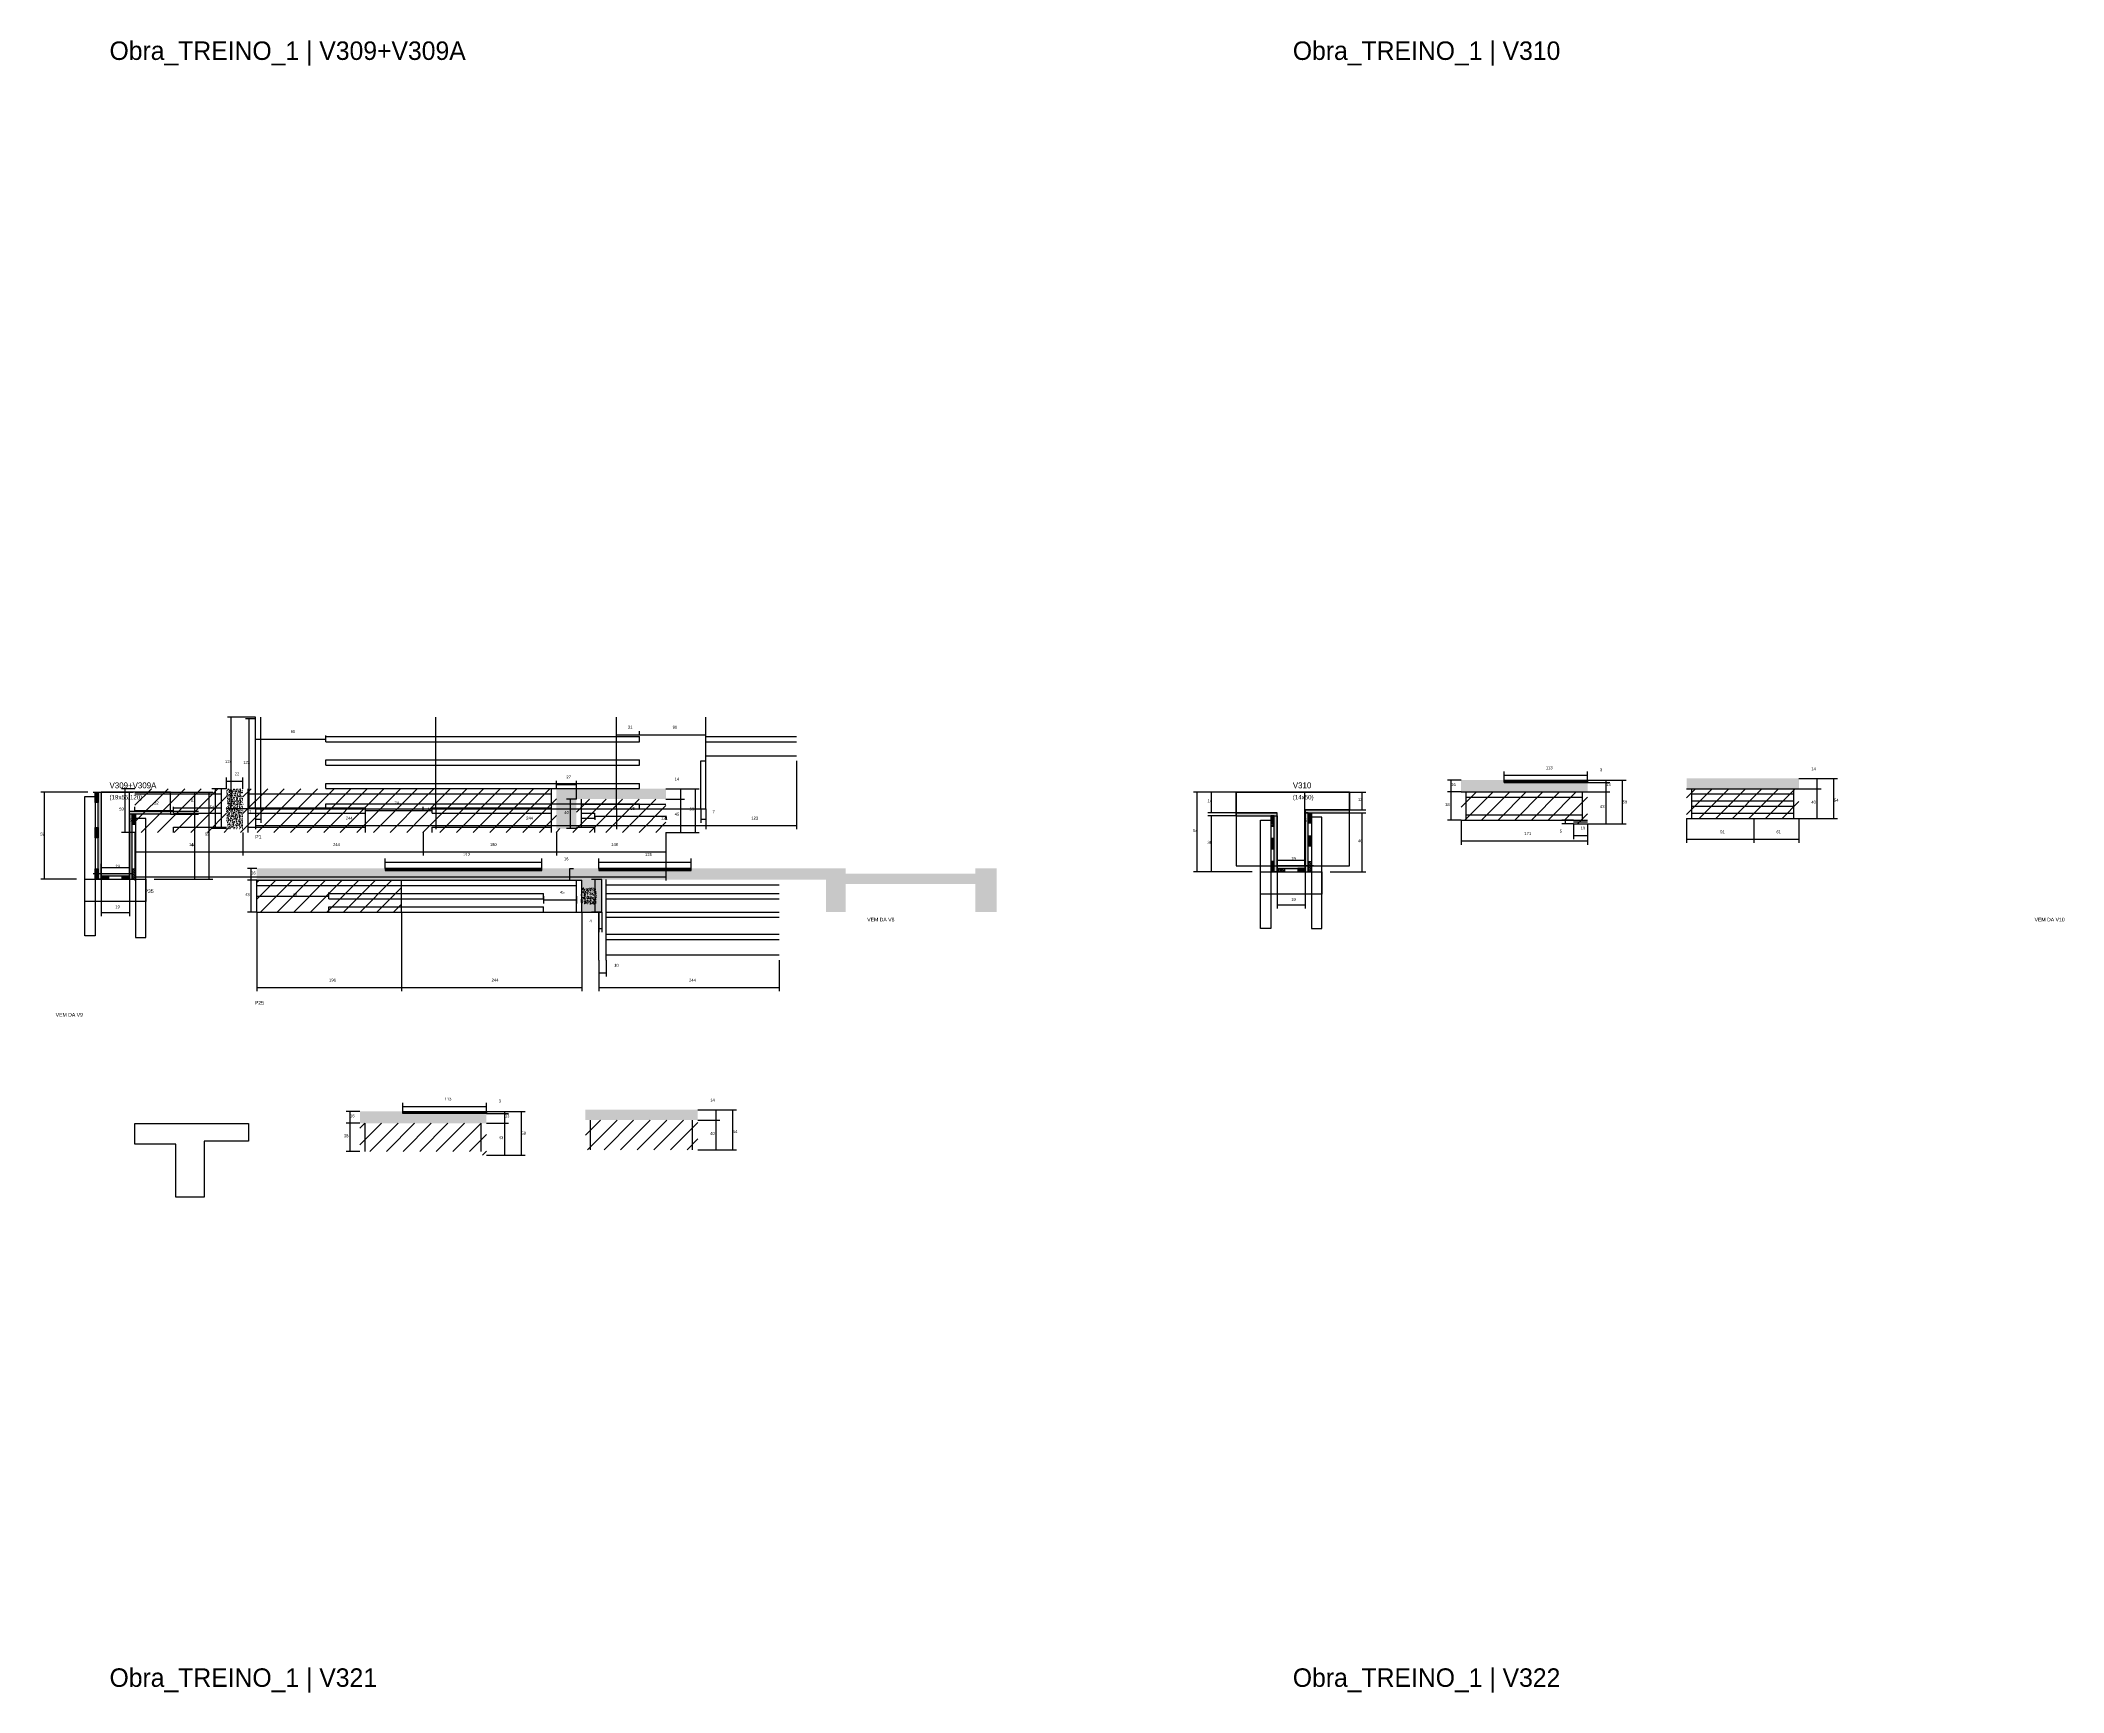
# Model space of a CAD drawing. Header units: metres. Extents: x -65046 to 21926, y -45195 to 1016.
# Drawn here: x 15907 to 18642, y -1218 to 1016 of the extents above; entities that cross this region are included whole.
import ezdxf

# ---------------------------------------------------------------- set-up
doc = ezdxf.new("R2010")
doc.units = ezdxf.units.M
for name, color, linetype in [('CONCRETO', 251, 'Continuous'), ('COTA', 241, 'Continuous'), ('Hachura', 253, 'Continuous'), ('LABEL_ID', 3, 'Continuous'), ('Madeira', 126, 'Continuous'), ('NOMENCLATURA', 7, 'Continuous'), ('Painéis', 200, 'Continuous'), ('REAPROVEITAMENTO', 251, 'Continuous'), ('SARR_2.2x7', 40, 'Continuous'), ('SARR_3.5x7', 81, 'Continuous'), ('SARR_EDITAR', 141, 'Continuous'), ('Texto Seção', 7, 'Continuous')]:
    doc.layers.add(name, color=color, linetype=linetype)

msp = doc.modelspace()

# ---------------------------------------------------------------- hatches: boundary and pattern name
at = {"layer": 'COTA'}
h = msp.add_hatch(dxfattribs=at)
h.set_pattern_fill('AR-CONC', scale=0.03)
h.paths.add_polyline_path([(16180.3, -49.5), (16180.3, 4.5), (16180.3, 4.5), (16158.3, 4.5), (16158.3, 4.5), (16158.3, -49.5), (16158.3, -49.5), (16180.3, -49.5)])
h = msp.add_hatch(dxfattribs=at)
h.set_pattern_fill('AR-CONC', scale=0.03)
h.paths.add_polyline_path([(16631.3, -49.5), (16631.3, -9.5), (16631.3, -9.5), (16752.3, -9.5), (16752.3, -9.5), (16752.3, 4.5), (16752.3, 4.5), (16604.3, 4.5), (16604.3, 4.5), (16604.3, -49.5), (16604.3, -49.5), (16631.3, -49.5)])
h = msp.add_hatch(dxfattribs=at)
h.set_pattern_fill('AR-CONC', scale=0.03)
h.paths.add_polyline_path([(17998.6, 13.1), (17885.6, 13.1), (17885.6, 13.1), (17885.6, 16.1), (17885.6, 16.1), (17827.6, 16.1), (17827.6, 16.1), (17827.6, 0.1), (17827.6, 0.1), (17998.6, 0.1), (17998.6, 0.1), (17998.6, 13.1)])
h = msp.add_hatch(dxfattribs=at)
h.set_pattern_fill('AR-CONC', scale=0.03)
h.paths.add_polyline_path([(18284.4, 18.4), (18132.4, 18.4), (18132.4, 18.4), (18132.4, 4.4), (18132.4, 4.4), (18284.4, 4.4), (18284.4, 4.4), (18284.4, 18.4)])
h = msp.add_hatch(dxfattribs=at)
h.set_pattern_fill('AR-CONC', scale=0.03)
h.paths.add_polyline_path([(17199.6, -103.3), (17170.6, -103.3), (17170.6, -110.3), (16995.6, -110.3), (16995.6, -103.3), (16786.6, -103.3), (16786.6, -106.3), (16661.6, -106.3), (16661.6, -103.3), (16584.6, -103.3), (16584.6, -106.3), (16372.6, -106.3), (16372.6, -103.3), (16199.1, -103.3), (16199.1, -119.3), (16586.6, -119.3), (16638.6, -119.3), (16638.6, -162.3), (16665.6, -162.3), (16665.6, -118.3), (16968.6, -118.3), (16968.6, -162.3), (16995.6, -162.3), (16995.6, -124.3), (17170.6, -124.3), (17170.6, -162.3), (17199.6, -162.3)])
h = msp.add_hatch(dxfattribs=at)
h.set_pattern_fill('AR-CONC', scale=0.03)
h.paths.add_polyline_path([(16658.1, -151.3), (16658.1, -129.4), (16658.1, -129.4), (16637.5, -129.4), (16637.5, -129.4), (16637.5, -151.3), (16637.5, -151.3), (16658.1, -151.3)])
h = msp.add_hatch(dxfattribs=at)
h.set_pattern_fill('AR-CONC', scale=0.03)
h.paths.add_polyline_path([(16509.6, -434.9), (16396.6, -434.9), (16396.6, -434.9), (16396.6, -431.9), (16396.6, -431.9), (16338.6, -431.9), (16338.6, -431.9), (16338.6, -447.9), (16338.6, -447.9), (16509.6, -447.9), (16509.6, -447.9), (16509.6, -434.9)])
h = msp.add_hatch(dxfattribs=at)
h.set_pattern_fill('AR-CONC', scale=0.03)
h.paths.add_polyline_path([(16795.4, -429.6), (16643.4, -429.6), (16643.4, -429.6), (16643.4, -443.6), (16643.4, -443.6), (16795.4, -443.6), (16795.4, -443.6), (16795.4, -429.6)])
at = {"layer": 'Hachura'}
h = msp.add_hatch(dxfattribs=at)
h.set_pattern_fill('ANSI31', scale=0.5)
h.paths.add_polyline_path([(15984.8, -14), (15980.4, -14), (15980.4, -14), (15980.4, 0), (15980.4, 0), (15984.8, 0), (15984.8, 0), (15984.8, -14)])
h = msp.add_hatch(color=8, dxfattribs=at)
h.dxf.hatch_style = 1
h.paths.add_polyline_path([(15984.8, 0), (15988.8, 0), (15988.8, 0), (15988.8, -118), (15988.8, -118), (15984.8, -118), (15984.8, -118), (15984.8, 0)])
h = msp.add_hatch(color=8, dxfattribs=at)
h.dxf.hatch_style = 1
h.paths.add_polyline_path([(16026.8, -30), (16026.8, -26), (16026.8, -26), (16082.4, -26), (16082.4, -26), (16082.4, -30), (16082.4, -30), (16026.8, -30)])
h = msp.add_hatch(color=8, dxfattribs=at)
h.dxf.hatch_style = 1
h.paths.add_polyline_path([(17676.8, -28), (17676.8, -24), (17676.8, -24), (17616.8, -24), (17616.8, -24), (17616.8, -28), (17616.8, -28), (17676.8, -28)])
h = msp.add_hatch(dxfattribs=at)
h.set_pattern_fill('ANSI31', scale=0.5)
h.paths.add_polyline_path([(15984.8, -62), (15980.4, -62), (15980.4, -62), (15980.4, -48), (15980.4, -48), (15984.8, -48), (15984.8, -48), (15984.8, -62)])
h = msp.add_hatch(color=8, dxfattribs=at)
h.dxf.hatch_style = 1
h.paths.add_polyline_path([(16026.8, -30), (16030.8, -30), (16030.8, -30), (16030.8, -118), (16030.8, -118), (16026.8, -118), (16026.8, -118), (16026.8, -30)])
h = msp.add_hatch(dxfattribs=at)
h.set_pattern_fill('ANSI31', scale=0.5)
h.paths.add_polyline_path([(16035.2, -44), (16030.8, -44), (16030.8, -44), (16030.8, -30), (16030.8, -30), (16035.2, -30), (16035.2, -30), (16035.2, -44)])
h = msp.add_hatch(color=8, dxfattribs=at)
h.dxf.hatch_style = 1
h.paths.add_polyline_path([(17578.8, -32), (17578.8, -28), (17578.8, -28), (17523.2, -28), (17523.2, -28), (17523.2, -32), (17523.2, -32), (17578.8, -32)])
h = msp.add_hatch(dxfattribs=at)
h.set_pattern_fill('ANSI31', scale=0.5)
h.paths.add_polyline_path([(17570.4, -46), (17574.8, -46), (17574.8, -46), (17574.8, -32), (17574.8, -32), (17570.4, -32), (17570.4, -32), (17570.4, -46)])
h = msp.add_hatch(color=8, dxfattribs=at)
h.dxf.hatch_style = 1
h.paths.add_polyline_path([(17574.8, -30), (17578.8, -30), (17578.8, -30), (17578.8, -108), (17578.8, -108), (17574.8, -108), (17574.8, -108), (17574.8, -30)])
h = msp.add_hatch(color=8, dxfattribs=at)
h.dxf.hatch_style = 1
h.paths.add_polyline_path([(17620.8, -28), (17616.8, -28), (17616.8, -28), (17616.8, -108), (17616.8, -108), (17620.8, -108), (17620.8, -108), (17620.8, -28)])
h = msp.add_hatch(dxfattribs=at)
h.set_pattern_fill('ANSI31', scale=0.5)
h.paths.add_polyline_path([(17625.2, -42), (17620.8, -42), (17620.8, -42), (17620.8, -28), (17620.8, -28), (17625.2, -28), (17625.2, -28), (17625.2, -42)])
h = msp.add_hatch(dxfattribs=at)
h.set_pattern_fill('ANSI31', scale=0.5)
h.paths.add_polyline_path([(17570.4, -77), (17574.8, -77), (17574.8, -77), (17574.8, -63), (17574.8, -63), (17570.4, -63), (17570.4, -63), (17570.4, -77)])
h = msp.add_hatch(dxfattribs=at)
h.set_pattern_fill('ANSI31', scale=0.5)
h.paths.add_polyline_path([(17625.2, -73), (17620.8, -73), (17620.8, -73), (17620.8, -59), (17620.8, -59), (17625.2, -59), (17625.2, -59), (17625.2, -73)])
h = msp.add_hatch(dxfattribs=at)
h.set_pattern_fill('ANSI31', scale=0.5)
h.paths.add_polyline_path([(15984.8, -118), (15980.4, -118), (15980.4, -118), (15980.4, -104), (15980.4, -104), (15984.8, -104), (15984.8, -104), (15984.8, -118)])
h = msp.add_hatch(dxfattribs=at)
h.set_pattern_fill('ANSI31', scale=0.5)
h.paths.add_polyline_path([(16035.2, -118), (16030.8, -118), (16030.8, -118), (16030.8, -104), (16030.8, -104), (16035.2, -104), (16035.2, -104), (16035.2, -118)])
h = msp.add_hatch(dxfattribs=at)
h.set_pattern_fill('ANSI31', scale=0.5)
h.paths.add_polyline_path([(17570.4, -108), (17574.8, -108), (17574.8, -108), (17574.8, -94), (17574.8, -94), (17570.4, -94), (17570.4, -94), (17570.4, -108)])
h = msp.add_hatch(color=8, dxfattribs=at)
h.dxf.hatch_style = 1
h.paths.add_polyline_path([(17616.8, -103.6), (17616.8, -100), (17616.8, -100), (17578.8, -100), (17578.8, -100), (17578.8, -103.6), (17578.8, -103.6), (17616.8, -103.6)])
h = msp.add_hatch(dxfattribs=at)
h.set_pattern_fill('ANSI31', scale=0.5)
h.paths.add_polyline_path([(17578.8, -108), (17578.8, -103.6), (17578.8, -103.6), (17588.8, -103.6), (17588.8, -103.6), (17588.8, -108), (17588.8, -108), (17578.8, -108)])
h = msp.add_hatch(dxfattribs=at)
h.set_pattern_fill('ANSI31', scale=0.5)
h.paths.add_polyline_path([(17616.8, -108), (17616.8, -103.6), (17616.8, -103.6), (17606.8, -103.6), (17606.8, -103.6), (17606.8, -108), (17606.8, -108), (17616.8, -108)])
h = msp.add_hatch(dxfattribs=at)
h.set_pattern_fill('ANSI31', scale=0.5)
h.paths.add_polyline_path([(17625.2, -108), (17620.8, -108), (17620.8, -108), (17620.8, -94), (17620.8, -94), (17625.2, -94), (17625.2, -94), (17625.2, -108)])
h = msp.add_hatch(color=8, dxfattribs=at)
h.dxf.hatch_style = 1
h.paths.add_polyline_path([(15988.8, -113.6), (15988.8, -110), (15988.8, -110), (16026.8, -110), (16026.8, -110), (16026.8, -113.6), (16026.8, -113.6), (15988.8, -113.6)])
h = msp.add_hatch(dxfattribs=at)
h.set_pattern_fill('ANSI31', scale=0.5)
h.paths.add_polyline_path([(15988.8, -118), (15988.8, -113.6), (15988.8, -113.6), (15998.8, -113.6), (15998.8, -113.6), (15998.8, -118), (15998.8, -118), (15988.8, -118)])
h = msp.add_hatch(dxfattribs=at)
h.set_pattern_fill('ANSI31', scale=0.5)
h.paths.add_polyline_path([(16026.8, -118), (16026.8, -113.6), (16026.8, -113.6), (16016.8, -113.6), (16016.8, -113.6), (16016.8, -118), (16016.8, -118), (16026.8, -118)])
at = {"layer": 'REAPROVEITAMENTO'}
h = msp.add_hatch(dxfattribs=at)
h.set_pattern_fill('ANSI31', scale=5)
h.paths.add_polyline_path([(16158.3, -49.5), (16158.3, 4.5), (16158.3, 4.5), (16034.3, 4.5), (16034.3, 4.5), (16034.3, -54.5), (16034.3, -54.5), (16180.3, -54.5), (16180.3, -54.5), (16180.3, -49.5), (16180.3, -49.5), (16158.3, -49.5)])
h = msp.add_hatch(dxfattribs=at)
h.set_pattern_fill('ANSI31', scale=5)
h.paths.add_polyline_path([(16424.3, -54.5), (16424.3, 4.5), (16424.3, 4.5), (16180.3, 4.5), (16180.3, 4.5), (16180.3, -54.5), (16180.3, -54.5), (16424.3, -54.5)])
h = msp.add_hatch(dxfattribs=at)
h.set_pattern_fill('ANSI31', scale=5)
h.paths.add_polyline_path([(16604.3, -54.5), (16604.3, 4.5), (16604.3, 4.5), (16424.3, 4.5), (16424.3, 4.5), (16424.3, -54.5), (16424.3, -54.5), (16604.3, -54.5)])
h = msp.add_hatch(dxfattribs=at)
h.set_pattern_fill('ANSI31', scale=5)
h.paths.add_polyline_path([(17827.6, -37.9), (17979.6, -37.9), (17979.6, -37.9), (17979.6, -42.9), (17979.6, -42.9), (17998.6, -42.9), (17998.6, -42.9), (17998.6, 0.1), (17998.6, 0.1), (17827.6, 0.1), (17827.6, 0.1), (17827.6, -37.9)])
h = msp.add_hatch(dxfattribs=at)
h.set_pattern_fill('ANSI31', scale=5)
h.paths.add_polyline_path([(18284.4, -35.6), (18284.4, 4.4), (18284.4, 4.4), (18132.4, 4.4), (18132.4, 4.4), (18132.4, -35.6), (18132.4, -35.6), (18284.4, -35.6)])
h = msp.add_hatch(dxfattribs=at)
h.set_pattern_fill('ANSI31', scale=5)
h.paths.add_polyline_path([(16752.3, -54.5), (16752.3, -9.5), (16752.3, -9.5), (16631.3, -9.5), (16631.3, -9.5), (16631.3, -49.5), (16631.3, -49.5), (16604.3, -49.5), (16604.3, -49.5), (16604.3, -54.5), (16604.3, -54.5), (16752.3, -54.5)])
h = msp.add_hatch(dxfattribs=at)
h.set_pattern_fill('ANSI31', scale=5)
h.paths.add_polyline_path([(16394.6, -162.3), (16394.6, -119.3), (16394.6, -119.3), (16199.1, -119.3), (16199.1, -119.3), (16199.1, -162.3), (16199.1, -162.3), (16394.6, -162.3)])
h = msp.add_hatch(dxfattribs=at)
h.set_pattern_fill('ANSI31', scale=5)
h.paths.add_polyline_path([(16338.6, -485.9), (16490.6, -485.9), (16490.6, -485.9), (16490.6, -490.9), (16490.6, -490.9), (16509.6, -490.9), (16509.6, -490.9), (16509.6, -447.9), (16509.6, -447.9), (16338.6, -447.9), (16338.6, -447.9), (16338.6, -485.9)])
h = msp.add_hatch(dxfattribs=at)
h.set_pattern_fill('ANSI31', scale=5)
h.paths.add_polyline_path([(16795.4, -483.6), (16795.4, -443.6), (16795.4, -443.6), (16643.4, -443.6), (16643.4, -443.6), (16643.4, -483.6), (16643.4, -483.6), (16795.4, -483.6)])

# ---------------------------------------------------------------- linework, layer by layer
at = {"layer": 'CONCRETO'}
for points in [[(16082.4, -26), (16082.4, 0), (16026.8, 0), (16026.8, 0), (15988.8, 0), (15988.8, -110), (16026.8, -110), (16026.8, -26)], [(17523.2, -28), (17523.2, 0), (17676.8, 0), (17676.8, -24), (17616.8, -24), (17616.8, -100), (17578.8, -100), (17578.8, -28)], [(17523.2, -100), (17676.8, -100), (17676.8, 0), (17523.2, 0)], [(16034.2, -476), (16034.2, -448), (16187.8, -448), (16187.8, -472), (16127.8, -472), (16127.8, -548), (16089.8, -548), (16089.8, -476)]]:
    msp.add_lwpolyline(points, close=True, dxfattribs=at)
at = {"layer": 'COTA'}
for p, q in [((16197.4, 99.1), (16183.9, 99.1)), ((16188.9, -22.9), (16188.9, 99.1)), ((16685.4, 77.4), (16685.4, 82.4)), ((16716.4, 77.4), (16716.4, 82.4)), ((16716.4, 77.4), (16716.4, 82.4)), ((16806.4, 77.4), (16806.4, 82.4)), ((16197.4, 71.6), (16197.4, 76.6)), ((16197.4, 71.6), (16292.4, 71.6)), ((16292.4, 71.6), (16292.4, 76.6)), ((16685.4, 77.4), (16716.4, 77.4)), ((16716.4, 77.4), (16806.4, 77.4)), ((16929.1, 42.1), (16929.1, -50.4)), ((17885.6, 16.1), (17885.6, 27.7)), ((17998.6, 16.1), (17998.6, 27.7)), ((15970.8, 0), (15906.9, 0)), ((15911.9, -118), (15911.9, 0)), ((15977.8, 0), (16031.8, 0)), ((16034.3, 4.5), (16016.3, 4.5)), ((16021.3, -54.5), (16021.3, 4.5)), ((16026.8, -110), (16026.8, 0)), ((16034.8, 0), (16139.7, 0)), ((16082.4, 0), (16120.4, 0)), ((16115.4, -26), (16115.4, 0)), ((16134.7, -118), (16134.7, 0)), ((16158.3, 4.5), (16138.5, 4.5)), ((16143.5, -49.5), (16143.5, 4.5)), ((16158.3, 4.5), (16158.3, 19.6)), ((16158.3, 14.6), (16180.3, 14.6)), ((16180.3, 4.5), (16180.3, 19.6)), ((16604.3, 4.5), (16604.3, 15.3)), ((16604.3, 10.3), (16631.3, 10.3)), ((16631.3, -9.5), (16631.3, 15.3)), ((16752.3, 4.5), (16777.3, 4.5)), ((16752.3, 4.5), (16797.4, 4.5)), ((16772.3, -9.5), (16772.3, 4.5)), ((16792.4, -54.5), (16792.4, 4.5)), ((17523.2, 0), (17465.8, 0)), ((17470.8, -108), (17470.8, 0)), ((17523.2, 0), (17485.1, 0)), ((17490.1, -28), (17490.1, 0)), ((17627.8, 0), (17611.3, 0)), ((17616.3, -100), (17616.3, 0)), ((17676.8, 0), (17698.6, 0)), ((17693.6, -24), (17693.6, 0)), ((17827.6, 16.1), (17809.2, 16.1)), ((17827.6, 0.1), (17809.2, 0.1)), ((17827.6, 0.1), (17809.2, 0.1)), ((17814.2, 0.1), (17814.2, 16.1)), ((17814.2, -37.9), (17814.2, 0.1)), ((17885.6, 22.7), (17998.6, 22.7)), ((17998.6, 16.1), (18050.9, 16.1)), ((17998.6, 16.1), (18028.5, 16.1)), ((17998.6, 13.1), (18028.5, 13.1)), ((17998.6, 13.1), (18028.5, 13.1)), ((17998.6, 0.1), (18028.5, 0.1)), ((17998.6, 0.1), (18028.5, 0.1)), ((18023.5, 13.1), (18023.5, 16.1)), ((18023.5, 0.1), (18023.5, 13.1)), ((18023.5, -42.9), (18023.5, 0.1)), ((18045.9, -42.9), (18045.9, 16.1)), ((18284.4, 18.4), (18336.7, 18.4)), ((18284.4, 18.4), (18314.2, 18.4)), ((18284.4, 4.4), (18314.2, 4.4)), ((18284.4, 4.4), (18314.2, 4.4)), ((18309.2, 4.4), (18309.2, 18.4)), ((18309.2, -35.6), (18309.2, 4.4)), ((18331.7, -35.6), (18331.7, 18.4)), ((16034.3, -25), (16034.3, -20)), ((16034.3, -25), (16086.3, -25)), ((16082.4, -26), (16120.4, -26)), ((16086.3, -25), (16086.3, -20)), ((16197.4, -22.9), (16183.9, -22.9)), ((16197.4, -22.9), (16197.4, -50.4)), ((16197.4, -22.9), (16197.4, -41.8)), ((16204.4, -22.9), (16204.4, -41.8)), ((16346.3, -25), (16346.3, -20)), ((16346.3, -25), (16424.3, -25)), ((16424.3, -25), (16424.3, -20)), ((16424.3, -25), (16424.3, -20)), ((16424.3, -25), (16436.3, -25)), ((16436.3, -25), (16436.3, -20)), ((16441.4, -22.9), (16441.4, -50.4)), ((16441.4, -22.9), (16441.4, -50.4)), ((16631.3, -9.5), (16618.1, -9.5)), ((16623.1, -49.5), (16623.1, -9.5)), ((16685.4, -22.9), (16685.4, -50.4)), ((16752.3, -9.5), (16777.3, -9.5)), ((16752.3, -9.5), (16777.3, -9.5)), ((16772.3, -54.5), (16772.3, -9.5)), ((16799.4, -22.9), (16799.4, -41.8)), ((16806.4, -22.9), (16806.4, -50.4)), ((16806.4, -22.9), (16806.4, -41.8)), ((17676.8, -24), (17698.6, -24)), ((16034.3, -54.5), (16016.3, -54.5)), ((16034.3, -54.5), (16034.3, -86)), ((16034.3, -54.5), (16034.3, -119.6)), ((16082.4, -30), (16120.4, -30)), ((16115.4, -118), (16115.4, -30)), ((16158.3, -49.5), (16138.5, -49.5)), ((16180.3, -54.5), (16180.3, -86)), ((16180.3, -54.5), (16180.3, -86)), ((16197.4, -36.8), (16204.4, -36.8)), ((16197.4, -45.4), (16441.4, -45.4)), ((16424.3, -54.5), (16424.3, -86)), ((16424.3, -54.5), (16424.3, -86)), ((16441.4, -45.4), (16685.4, -45.4)), ((16604.3, -54.5), (16604.3, -86)), ((16604.3, -54.5), (16604.3, -86)), ((16631.3, -49.5), (16618.1, -49.5)), ((16752.3, -54.5), (16752.3, -86)), ((16752.3, -54.5), (16777.3, -54.5)), ((16752.3, -54.5), (16797.4, -54.5)), ((16752.3, -54.5), (16752.3, -119.6)), ((16799.4, -36.8), (16806.4, -36.8)), ((16806.4, -45.4), (16929.1, -45.4)), ((17523.2, -28), (17485.1, -28)), ((17523.2, -32), (17485.1, -32)), ((17490.1, -108), (17490.1, -32)), ((17676.8, -28), (17698.6, -28)), ((17693.6, -108), (17693.6, -28)), ((17827.6, -37.9), (17809.2, -37.9)), ((17827.6, -37.9), (17827.6, -71.2)), ((17979.6, -37.9), (17963.9, -37.9)), ((17979.6, -42.9), (17963.9, -42.9)), ((17968.9, -42.9), (17968.9, -37.9)), ((17979.6, -42.9), (17979.6, -63.7)), ((17998.6, -42.9), (17998.6, -71.2)), ((17998.6, -42.9), (18028.5, -42.9)), ((17998.6, -42.9), (18050.9, -42.9)), ((17998.6, -42.9), (17998.6, -63.7)), ((18132.4, -35.6), (18132.4, -68.9)), ((18223.4, -35.6), (18223.4, -68.9)), ((18284.4, -35.6), (18314.2, -35.6)), ((18284.4, -35.6), (18336.7, -35.6)), ((16034.3, -81), (16180.3, -81)), ((16180.3, -81), (16424.3, -81)), ((16424.3, -81), (16604.3, -81)), ((16604.3, -81), (16752.3, -81)), ((17827.6, -66.2), (17998.6, -66.2)), ((17979.6, -58.7), (17998.6, -58.7)), ((18132.4, -63.9), (18223.4, -63.9)), ((15988.8, -118), (15988.8, -97)), ((15988.8, -102), (16026.8, -102)), ((16026.8, -118), (16026.8, -97)), ((16199.1, -103.3), (16186.5, -103.3)), ((16191.5, -119.3), (16191.5, -103.3)), ((16372.6, -103.3), (16372.6, -89.8)), ((16372.6, -94.8), (16584.6, -94.8)), ((16584.6, -103.3), (16584.6, -89.8)), ((16661.6, -103.3), (16661.6, -89.8)), ((16661.6, -94.8), (16786.6, -94.8)), ((16786.6, -103.3), (16786.6, -89.8)), ((17545.2, -108), (17465.8, -108)), ((17545.2, -108), (17485.1, -108)), ((17578.8, -108), (17578.8, -87)), ((17578.8, -92), (17616.8, -92)), ((17578.8, -108), (17578.8, -157.7)), ((17627.8, -100), (17611.3, -100)), ((17616.8, -108), (17616.8, -87)), ((17616.8, -108), (17616.8, -157.7)), ((17650.4, -108), (17698.6, -108)), ((15955.2, -118), (15906.9, -118)), ((15977.8, -110), (16031.8, -110)), ((15988.8, -118), (15988.8, -167.7)), ((16026.8, -118), (16026.8, -167.7)), ((16034.3, -114.6), (16752.3, -114.6)), ((16060.4, -118), (16139.7, -118)), ((16060.4, -118), (16120.4, -118)), ((16199.1, -119.3), (16186.5, -119.3)), ((16199.1, -119.3), (16186.5, -119.3)), ((16191.5, -162.3), (16191.5, -119.3)), ((16199.1, -141.9), (16199.1, -135.8)), ((16296.6, -141.9), (16296.6, -135.8)), ((15988.8, -162.7), (16026.8, -162.7)), ((16199.1, -162.3), (16186.5, -162.3)), ((16199.1, -140.8), (16296.6, -140.8)), ((16199.1, -162.3), (16199.1, -269.4)), ((16394.6, -162.3), (16394.6, -269.4)), ((16586.6, -140.8), (16586.6, -150.7)), ((16586.6, -145.7), (16631.6, -145.7)), ((16631.6, -140.8), (16631.6, -150.7)), ((16661.6, -162.3), (16661.6, -189.4)), ((16665.6, -162.3), (16665.6, -189.4)), ((17578.8, -152.7), (17616.8, -152.7)), ((16661.6, -184.4), (16665.6, -184.4)), ((16661.6, -227.3), (16661.6, -249.4)), ((16661.6, -244.4), (16671.6, -244.4)), ((16671.6, -227.3), (16671.6, -249.4)), ((16199.1, -264.4), (16394.6, -264.4)), ((16338.6, -431.9), (16320.2, -431.9)), ((16325.2, -447.9), (16325.2, -431.9)), ((16396.6, -431.9), (16396.6, -420.3)), ((16396.6, -425.3), (16509.6, -425.3)), ((16509.6, -431.9), (16509.6, -420.3)), ((16509.6, -431.9), (16561.9, -431.9)), ((16509.6, -431.9), (16539.5, -431.9)), ((16509.6, -434.9), (16539.5, -434.9)), ((16509.6, -434.9), (16539.5, -434.9)), ((16534.5, -434.9), (16534.5, -431.9)), ((16534.5, -447.9), (16534.5, -434.9)), ((16556.9, -490.9), (16556.9, -431.9)), ((16795.4, -429.6), (16847.7, -429.6)), ((16795.4, -429.6), (16825.2, -429.6)), ((16820.2, -443.6), (16820.2, -429.6)), ((16842.7, -483.6), (16842.7, -429.6)), ((16338.6, -447.9), (16320.2, -447.9)), ((16338.6, -447.9), (16320.2, -447.9)), ((16325.2, -485.9), (16325.2, -447.9)), ((16509.6, -447.9), (16539.5, -447.9)), ((16509.6, -447.9), (16539.5, -447.9)), ((16534.5, -490.9), (16534.5, -447.9)), ((16795.4, -443.6), (16825.2, -443.6)), ((16795.4, -443.6), (16825.2, -443.6)), ((16820.2, -483.6), (16820.2, -443.6)), ((16338.6, -485.9), (16320.2, -485.9)), ((16509.6, -490.9), (16539.5, -490.9)), ((16509.6, -490.9), (16561.9, -490.9)), ((16795.4, -483.6), (16825.2, -483.6)), ((16795.4, -483.6), (16847.7, -483.6))]:
    msp.add_line(p, q, dxfattribs=at)
at = {"layer": 'Madeira'}
for points in [[(15984.8, -14), (15980.4, -14), (15980.4, 0), (15984.8, 0)], [(15984.8, -62), (15980.4, -62), (15980.4, -48), (15984.8, -48)], [(16035.2, -44), (16030.8, -44), (16030.8, -30), (16035.2, -30)], [(17570.4, -46), (17574.8, -46), (17574.8, -32), (17570.4, -32)], [(17625.2, -42), (17620.8, -42), (17620.8, -28), (17625.2, -28)], [(17570.4, -77), (17574.8, -77), (17574.8, -63), (17570.4, -63)], [(17625.2, -73), (17620.8, -73), (17620.8, -59), (17625.2, -59)], [(15984.8, -118), (15980.4, -118), (15980.4, -104), (15984.8, -104)], [(16035.2, -118), (16030.8, -118), (16030.8, -104), (16035.2, -104)], [(17570.4, -108), (17574.8, -108), (17574.8, -94), (17570.4, -94)], [(17578.8, -108), (17578.8, -103.6), (17588.8, -103.6), (17588.8, -108)], [(17616.8, -108), (17616.8, -103.6), (17606.8, -103.6), (17606.8, -108)], [(17625.2, -108), (17620.8, -108), (17620.8, -94), (17625.2, -94)], [(15988.8, -118), (15988.8, -113.6), (15998.8, -113.6), (15998.8, -118)], [(16026.8, -118), (16026.8, -113.6), (16016.8, -113.6), (16016.8, -118)]]:
    msp.add_lwpolyline(points, close=True, dxfattribs=at)
at = {"layer": 'Painéis'}
for p, q in [((16197.4, 101.1), (16159.3, 101.1)), ((16164.3, -22.9), (16164.3, 101.1)), ((16197.4, -22.9), (16197.4, 101.1)), ((16441.4, -22.9), (16441.4, 101.1)), ((16685.4, -22.9), (16685.4, 101.1)), ((16806.4, -22.9), (16806.4, 101.1)), ((17827.6, 0.1), (17998.6, 0.1)), ((17885.6, 16.1), (17998.6, 16.1)), ((17885.6, 13.1), (17998.6, 13.1)), ((18132.4, 4.4), (18284.4, 4.4)), ((16026.8, -26), (16082.4, -26)), ((16197.4, -22.9), (16159.3, -22.9)), ((16197.4, -22.9), (16806.4, -22.9)), ((16685.4, -22.9), (16685.4, -50.4)), ((16806.4, -22.9), (16806.4, -50.4)), ((17616.8, -24), (17676.8, -24)), ((17616.8, -28), (17616.8, -24)), ((17676.8, -28), (17676.8, -24)), ((16656.3, -32), (16656.3, -37.4)), ((16656.3, -32.4), (16752.3, -32.4)), ((16685.4, -45.4), (16806.4, -45.4)), ((16752.3, -32), (16752.3, -37.4)), ((17523.2, -28), (17578.8, -28)), ((17523.2, -32), (17523.2, -28)), ((17578.8, -32), (17578.8, -28)), ((17578.8, -108), (17578.8, -32)), ((17616.8, -108), (17616.8, -28)), ((17827.6, -37.9), (17979.6, -37.9)), ((17979.6, -42.9), (17998.6, -42.9)), ((18132.4, -35.6), (18284.4, -35.6)), ((18223.4, -35.6), (18223.4, -68.9)), ((18284.4, -35.6), (18284.4, -68.9)), ((18223.4, -63.9), (18284.4, -63.9)), ((16372.6, -103.3), (16584.6, -103.3)), ((16372.6, -106.3), (16584.6, -106.3)), ((16622.5, -119.3), (16622.5, -103.3)), ((16622.5, -103.3), (16627.5, -103.3)), ((16661.6, -103.3), (16786.6, -103.3)), ((16661.6, -106.3), (16786.6, -106.3)), ((15988.8, -110), (16026.8, -110)), ((16199.1, -119.3), (16586.6, -119.3)), ((16199.1, -162.3), (16199.1, -119.3)), ((16394.6, -162.3), (16394.6, -119.3)), ((16586.6, -119.3), (16638.6, -119.3)), ((16622.5, -119.3), (16627.5, -119.3)), ((16638.6, -162.3), (16638.6, -119.3)), ((16665.6, -118.3), (16651.6, -118.3)), ((16656.6, -162.3), (16656.6, -118.3)), ((16665.6, -162.3), (16665.6, -118.3)), ((16199.1, -162.3), (16638.6, -162.3)), ((16638.6, -162.3), (16665.6, -162.3)), ((16638.6, -162.3), (16638.6, -269.4)), ((16665.6, -162.3), (16651.6, -162.3)), ((16661.6, -227.3), (16661.6, -162.3)), ((16394.6, -227.3), (16394.6, -269.4)), ((16661.6, -227.3), (16661.6, -269.4)), ((16905.6, -227.3), (16905.6, -269.4)), ((16394.6, -264.4), (16638.6, -264.4)), ((16661.6, -264.4), (16905.6, -264.4))]:
    msp.add_line(p, q, dxfattribs=at)
for points in [[(15984.8, 0), (15988.8, 0), (15988.8, -118), (15984.8, -118)], [(17885.6, 16.1), (17998.6, 16.1), (17998.6, 13.1), (17885.6, 13.1)], [(16026.8, -30), (16026.8, -26), (16082.4, -26), (16082.4, -30)], [(17676.8, -28), (17676.8, -24), (17616.8, -24), (17616.8, -28)], [(16030.8, -30), (16026.8, -30), (16026.8, -118), (16030.8, -118)], [(17578.8, -32), (17578.8, -28), (17523.2, -28), (17523.2, -32)], [(17574.8, -32), (17578.8, -32), (17578.8, -108), (17574.8, -108)], [(17620.8, -28), (17616.8, -28), (17616.8, -108), (17620.8, -108)], [(16584.6, -103.3), (16372.6, -103.3), (16372.6, -106.3), (16584.6, -106.3)], [(16786.6, -103.3), (16661.6, -103.3), (16661.6, -106.3), (16786.6, -106.3)], [(17616.8, -103.6), (17616.8, -100), (17578.8, -100), (17578.8, -103.6)], [(15988.8, -113.6), (15988.8, -110), (16026.8, -110), (16026.8, -113.6)], [(16396.6, -431.9), (16509.6, -431.9), (16509.6, -434.9), (16396.6, -434.9)]]:
    msp.add_lwpolyline(points, close=True, dxfattribs=at)
at = {"layer": 'SARR_2.2x7'}
for p, q in [((16204.4, -22.9), (16204.4, 101.1)), ((16292.4, 75.1), (16441.4, 75.1)), ((16292.4, 68.1), (16292.4, 75.1)), ((16292.4, 68.1), (16441.4, 68.1)), ((16441.4, 75.1), (16685.4, 75.1)), ((16441.4, 68.1), (16685.4, 68.1)), ((16685.4, 75.1), (16716.4, 75.1)), ((16685.4, 68.1), (16716.4, 68.1)), ((16716.4, 68.1), (16716.4, 75.1)), ((16806.4, 75.1), (16929.1, 75.1)), ((16806.4, 68.1), (16806.4, 75.1)), ((16806.4, 68.1), (16929.1, 68.1)), ((16292.4, 43.5), (16441.4, 43.5)), ((16292.4, 36.5), (16292.4, 43.5)), ((16292.4, 36.5), (16441.4, 36.5)), ((16441.4, 43.5), (16685.4, 43.5)), ((16441.4, 36.5), (16685.4, 36.5)), ((16685.4, 43.5), (16716.4, 43.5)), ((16685.4, 36.5), (16716.4, 36.5)), ((16716.4, 36.5), (16716.4, 43.5)), ((16799.4, -22.9), (16799.4, 42.1)), ((16799.4, 42.1), (16806.4, 42.1)), ((16806.4, 49.1), (16929.1, 49.1)), ((16806.4, 42.1), (16806.4, 49.1)), ((16151.4, -47.5), (16151.4, 4.5)), ((16187.3, -54.5), (16187.3, 4.5)), ((16292.4, 11.7), (16441.4, 11.7)), ((16292.4, 4.7), (16292.4, 11.7)), ((16292.4, 4.7), (16441.4, 4.7)), ((16441.4, 11.7), (16685.4, 11.7)), ((16441.4, 4.7), (16685.4, 4.7)), ((16597.4, -54.5), (16597.4, 4.5)), ((16685.4, 11.7), (16716.4, 11.7)), ((16685.4, 4.7), (16716.4, 4.7)), ((16716.4, 4.7), (16716.4, 11.7)), ((17834.6, -37.9), (17834.6, 0.1)), ((17991.6, -37.9), (17991.6, 0.1)), ((18139.4, -35.6), (18139.4, 4.4)), ((18277.4, -35.6), (18277.4, 4.4)), ((16034.3, -2.5), (16151.4, -2.5)), ((16086.3, -28.5), (16086.3, -21.5)), ((16086.3, -21.5), (16151.4, -21.5)), ((16187.3, -2.5), (16424.3, -2.5)), ((16187.3, -21.5), (16346.3, -21.5)), ((16292.4, -15.9), (16441.4, -15.9)), ((16292.4, -22.9), (16292.4, -15.9)), ((16346.3, -54.5), (16346.3, -21.5)), ((16424.3, -2.5), (16597.4, -2.5)), ((16436.3, -21.5), (16597.4, -21.5)), ((16436.3, -28.5), (16436.3, -21.5)), ((16441.4, -15.9), (16685.4, -15.9)), ((16638.3, -47.5), (16638.3, -9.5)), ((16638.3, -16.5), (16752.3, -16.5)), ((16685.4, -15.9), (16716.4, -15.9)), ((16716.4, -22.9), (16716.4, -15.9)), ((17834.6, -6.9), (17991.6, -6.9)), ((18139.4, -2.6), (18277.4, -2.6)), ((18139.4, -12.1), (18277.4, -12.1)), ((18139.4, -19.1), (18277.4, -19.1)), ((16086.3, -28.5), (16151.4, -28.5)), ((16086.3, -54.5), (16086.3, -47.5)), ((16086.3, -47.5), (16158.3, -47.5)), ((16187.3, -28.5), (16346.3, -28.5)), ((16187.3, -47.5), (16346.3, -47.5)), ((16436.3, -28.5), (16597.4, -28.5)), ((16436.3, -47.5), (16597.4, -47.5)), ((16436.3, -54.5), (16436.3, -47.5)), ((16631.3, -47.5), (16656.3, -47.5)), ((16638.3, -28.5), (16656.3, -28.5)), ((16638.3, -35.5), (16656.3, -35.5)), ((16656.3, -35.5), (16656.3, -28.5)), ((16656.3, -54.5), (16656.3, -47.5)), ((17834.6, -30.9), (17991.6, -30.9)), ((17834.6, -37.9), (17991.6, -37.9)), ((17991.6, -37.9), (17998.6, -37.9)), ((18139.4, -28.6), (18277.4, -28.6)), ((16199.1, -126.3), (16394.6, -126.3)), ((16394.6, -126.3), (16586.6, -126.3)), ((16586.6, -126.3), (16631.6, -126.3)), ((16631.6, -162.3), (16631.6, -119.3)), ((16671.6, -227.3), (16671.6, -118.3)), ((16671.6, -125.3), (16905.6, -125.3)), ((16296.6, -144.3), (16296.6, -137.3)), ((16296.6, -137.3), (16394.6, -137.3)), ((16296.6, -144.3), (16394.6, -144.3)), ((16296.6, -162.3), (16296.6, -155.3)), ((16296.6, -155.3), (16394.6, -155.3)), ((16394.6, -137.3), (16586.6, -137.3)), ((16394.6, -144.3), (16586.6, -144.3)), ((16394.6, -155.3), (16586.6, -155.3)), ((16586.6, -144.3), (16586.6, -137.3)), ((16586.6, -162.3), (16586.6, -155.3)), ((16661.6, -227.3), (16661.6, -162.3)), ((16671.6, -137.3), (16905.6, -137.3)), ((16671.6, -144.3), (16905.6, -144.3)), ((16671.6, -162.3), (16905.6, -162.3)), ((16671.6, -169.3), (16905.6, -169.3)), ((16671.6, -192.2), (16905.6, -192.2)), ((16671.6, -199.2), (16905.6, -199.2)), ((16671.6, -220.3), (16905.6, -220.3)), ((16345.6, -485.9), (16345.6, -447.9)), ((16502.6, -485.9), (16502.6, -447.9)), ((16650.4, -483.6), (16650.4, -443.6)), ((16788.4, -483.6), (16788.4, -443.6))]:
    msp.add_line(p, q, dxfattribs=at)
at = {"layer": 'SARR_3.5x7'}
for points in [[(15966.4, -6), (15980.4, -6), (15980.4, -194.5), (15966.4, -194.5)], [(16049.2, -36), (16035.2, -36), (16035.2, -196.5), (16049.2, -196.5)], [(17556.4, -38), (17570.4, -38), (17570.4, -184.5), (17556.4, -184.5)], [(17639.2, -34), (17625.2, -34), (17625.2, -184.5), (17639.2, -184.5)], [(17556.4, -108), (17639.2, -108), (17639.2, -138), (17556.4, -138)], [(15966.4, -118), (16049.2, -118), (16049.2, -148.1), (15966.4, -148.1)]]:
    msp.add_lwpolyline(points, close=True, dxfattribs=at)
at = {"layer": 'SARR_EDITAR'}
for p, q in [((17885.6, 14.6), (17998.6, 14.6)), ((17979.6, -40.4), (17998.6, -40.4)), ((16372.6, -104.8), (16584.6, -104.8)), ((16661.6, -104.8), (16786.6, -104.8)), ((16396.6, -433.4), (16509.6, -433.4))]:
    msp.add_line(p, q, dxfattribs=at)

# ---------------------------------------------------------------- texts
at = {"layer": 'COTA'}
for s, p in [('95', (16244.9, 79.7)), ('31', (16700.9, 85.7)), ('90', (16761.4, 85.6)), ('122', (16180.8, 38.1)), ('113', (17942.1, 30.9)), ('3', (18015.3, 28.2)), ('14', (18301.2, 29.5)), ('22', (16169.3, 22.6)), ('27', (16617.8, 18.4)), ('14', (16764.2, 15.6)), ('16', (17814.2, 8.1)), ('13', (18023.5, 8.1)), ('59', (16013.1, -25)), ('52', (16060.3, -16.9)), ('13', (16109.9, -13)), ('54', (16135.4, -22.5)), ('7', (16188.6, -28.7)), ('78', (16385.3, -16.9)), ('12', (16430.3, -25)), ('40', (16615, -29.5)), ('59', (16784.3, -25)), ('7', (16815.3, -28.7)), ('14', (17484.6, -14)), ('12', (17688.1, -12)), ('38', (17805.9, -18.9)), ('43', (18015.3, -21.4)), ('59', (18045.9, -15.4)), ('40', (18301.1, -15.6)), ('54', (18331.7, -13.1)), ('55', (16026.8, -40)), ('244', (16319.4, -37.3)), ('244', (16563.4, -37.3)), ('45', (16764.2, -32)), ('123', (16867.8, -37.3)), ('54', (17465.3, -54)), ('50', (17616.3, -40)), ('171', (17913.1, -58.1)), ('5', (17960.8, -55)), ('19', (17989.1, -50.6)), ('91', (18177.9, -55.8)), ('59', (15906.4, -59)), ('146', (16107.3, -72.9)), ('44', (16109.9, -74)), ('59', (16129.2, -59)), ('244', (16302.3, -72.9)), ('180', (16514.3, -72.9)), ('148', (16678.3, -72.9)), ('38', (17484.6, -70)), ('40', (17688.1, -68)), ('19', (16007.8, -102)), ('16', (16191.5, -111.3)), ('718', (16393.3, -106.5)), ('212', (16478.6, -86.7)), ('125', (16724.1, -86.6)), ('19', (17597.8, -92)), ('43', (16183.3, -140.8)), ('98', (16247.8, -140.8)), ('45', (16609.1, -137.6)), ('19', (16007.8, -157.2)), ('19', (17597.8, -147.2)), ('4', (16649, -176.4)), ('10', (16682.3, -236.3)), ('196', (16296.8, -256.3)), ('16', (16325.2, -439.9)), ('113', (16453.1, -417.1)), ('3', (16526.3, -419.8)), ('13', (16534.5, -439.9)), ('14', (16812.2, -418.5)), ('38', (16316.9, -466.9)), ('59', (16556.9, -463.4)), ('40', (16812.1, -463.6)), ('54', (16842.7, -461.1)), ('43', (16526.3, -469.4))]:
    msp.add_text(s, height=4, dxfattribs=at).set_placement(p)
at = {"layer": 'LABEL_ID'}
for s, p in [('Obra_TREINO_1 | V309+V309A', (16000, 990)), ('Obra_TREINO_1 | V310', (17600, 990)), ('Obra_TREINO_1 | V321', (16000, -1210)), ('Obra_TREINO_1 | V322', (17600, -1210))]:
    msp.add_text(s, height=25, dxfattribs=at).set_placement(p)
at = {"layer": 'NOMENCLATURA'}
for s, p in [('P1', (16197, -63.1)), ('P35', (16047.3, -136.5)), ('P25', (16196.5, -287.5))]:
    msp.add_text(s, height=5, dxfattribs=at).set_placement(p)
at = {"layer": 'Painéis'}
for s, p in [('124', (16156.2, 39.1)), ('96', (16704.3, -24.3)), ('121', (16745.9, -37.4)), ('61', (18253.9, -55.8)), ('16', (16614.4, -92.3)), ('44', (16648.5, -140.3)), ('244', (16516.6, -256.4)), ('244', (16783.6, -256.4))]:
    msp.add_text(s, height=4, dxfattribs=at).set_placement(p)
at = {"layer": 'Texto Seção'}
for s, height, p in [('V309+V309A', 8, (16000, 5)), ('V310', 8, (17600, 5)), ('(19x55/120)', 6, (16000, -10)), ('(14x50)', 6, (17600, -10)), ('VEM DA V8', 5, (17024.5, -175)), ('VEM DA V10', 5, (18603, -175)), ('VEM DA V9', 5, (15927.2, -303.7))]:
    msp.add_text(s, height=height, dxfattribs=at).set_placement(p)

doc.saveas('drawing.dxf')
